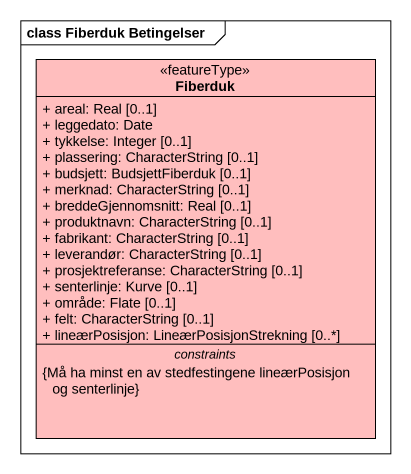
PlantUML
@startuml
mainframe class Fiberduk Betingelser
hide circle
hide empty members
skinparam classAttributeIconSize 0
class Fiberduk <<featureType>> #FFBEBE {
  + areal: Real [0..1]
  + leggedato: Date
  + tykkelse: Integer [0..1]
  + plassering: CharacterString [0..1]
  + budsjett: BudsjettFiberduk [0..1]
  + merknad: CharacterString [0..1]
  + breddeGjennomsnitt: Real [0..1]
  + produktnavn: CharacterString [0..1]
  + fabrikant: CharacterString [0..1]
  + leverandør: CharacterString [0..1]
  + prosjektreferanse: CharacterString [0..1]
  + senterlinje: Kurve [0..1]
  + område: Flate [0..1]
  + felt: CharacterString [0..1]
  + lineærPosisjon: LineærPosisjonStrekning [0..*]
  -- constraints --
  {Må ha minst en av stedfestingene lineærPosisjon og senterlinje}
}
@enduml
